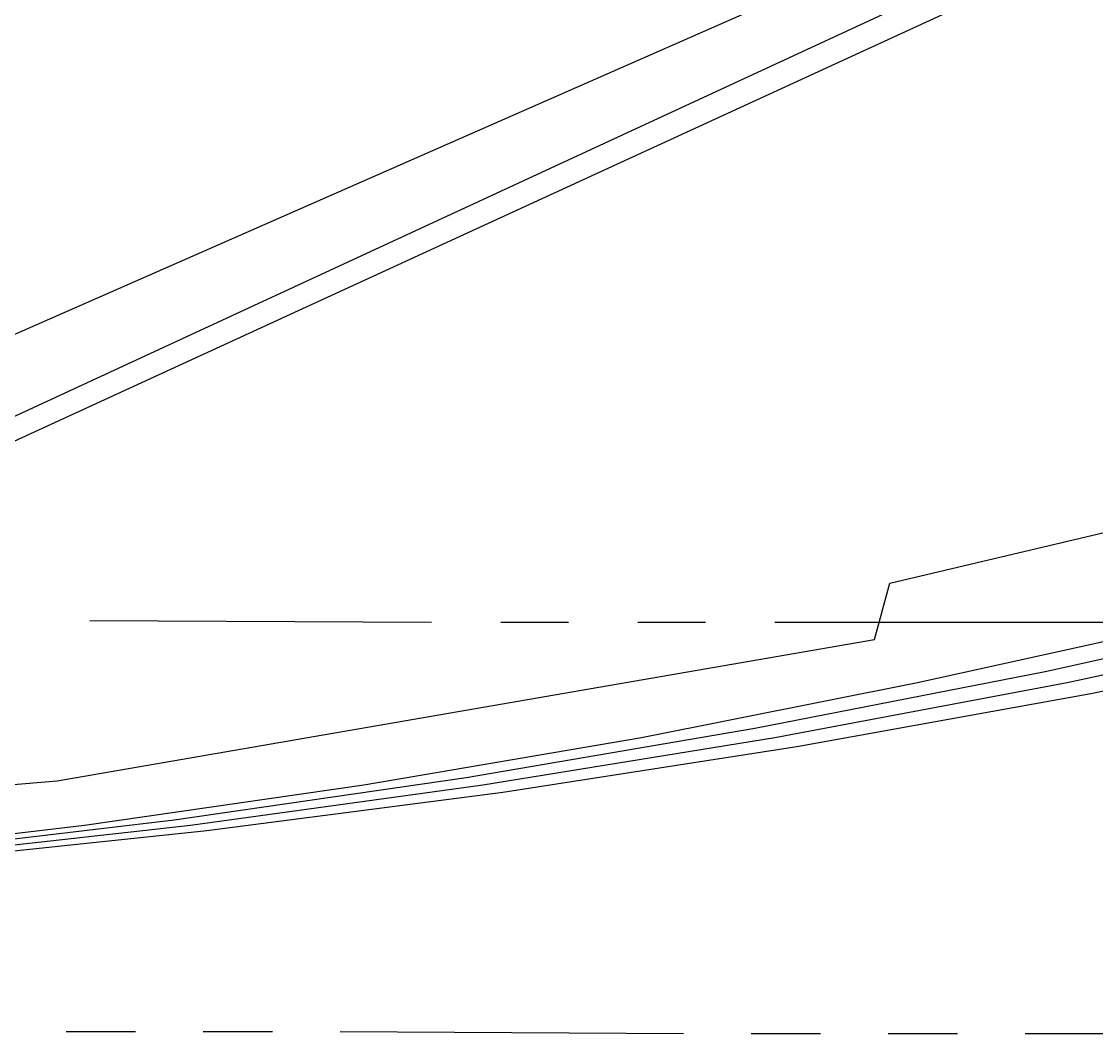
# Model space of a CAD drawing. Header units: feet. Extents: x -84 to 198, y -22 to 181.
# Drawn here: x 74.38 to 82.23, y 6.72 to 14.11 of the extents above; entities that cross this region are included whole.
import ezdxf

# ---------------------------------------------------------------- set-up
doc = ezdxf.new("R2010")
doc.units = ezdxf.units.FT
doc.layers.add('A-AREA-UNIDAD', color=30, linetype='CONTINUOUS')
doc.layers.add('A-LINEA', color=7, linetype='CONTINUOUS')

msp = doc.modelspace()

# ---------------------------------------------------------------- linework, layer by layer
at = {"layer": 'A-AREA-UNIDAD'}
msp.add_lwpolyline([(25.36, 38.4356), (30.112, 32.64), (35.488, 27.1289), (41.2, 22.1689), (47.328, 17.6889), (47.552, 17.6889), (50.512, 15.6444), (50.8, 15.6444), (53.84, 13.7244), (56.08, 12.5689), (56.16, 12.0356), (57.472, 10.8444), (59.2, 8.8356), (60.08, 8.2489), (61.088, 7.9289), (63.232, 7.68), (66.96, 7.7156), (67.44, 7.9644), (74.64, 8.5689), (80.608, 9.6), (80.72, 10.0089), (84.928, 11.0044)], dxfattribs=at)
at = {"layer": 'A-LINEA'}
for p, q in [((67.6863, 8.1531), (121.5282, 33.0731)), ((67.2638, 7.8013), (121.7722, 32.846)), ((64.6373, 7.5663), (121.8893, 32.7279)), ((74.88, 9.7378), (77.3733, 9.7244)), ((77.88, 9.7244), (78.3733, 9.7244)), ((78.88, 9.7244), (79.3733, 9.7244)), ((79.88, 9.7244), (82.3733, 9.7244)), ((74.7067, 6.7378), (75.2133, 6.7378)), ((75.7067, 6.7378), (76.2133, 6.7378)), ((76.7067, 6.7378), (79.2133, 6.7244)), ((79.7067, 6.7244), (80.2133, 6.7244)), ((80.7067, 6.7244), (81.2133, 6.7244)), ((81.7067, 6.7244), (84.2133, 6.7244))]:
    msp.add_line(p, q, dxfattribs=at)
for points in [[(42.3467, 9.5378), (45.36, 9.0844), (48.3733, 8.6711), (51.4, 8.3244), (54.4267, 8.0444), (57.4667, 7.8178), (60.4933, 7.6444), (62.64, 7.5778), (64.7867, 7.5511), (66.9333, 7.5911), (69.08, 7.6844), (71.2267, 7.8311), (73.36, 8.0311), (75.4933, 8.2844), (77.6267, 8.5911), (79.7333, 8.9511), (81.8533, 9.3644), (83.9467, 9.8311)], [(43.4133, 9.3644), (46.24, 8.9511), (49.08, 8.5911), (51.9333, 8.2711), (54.7867, 8.0044), (57.64, 7.8044), (60.4933, 7.6444), (62.6667, 7.5778), (64.8267, 7.5511), (66.9867, 7.5911), (69.1467, 7.6711), (71.3067, 7.8044), (73.4533, 8.0044), (75.6133, 8.2444), (77.7467, 8.5378), (79.88, 8.8844), (82.0133, 9.2844), (84.12, 9.7378)], [(64.6, 7.5644), (66.6533, 7.5911), (68.7067, 7.6844), (70.76, 7.8178), (72.8, 8.0044), (74.84, 8.2444), (76.88, 8.5378), (78.9067, 8.8844), (80.92, 9.2844), (82.92, 9.7244)], [(43.0133, 9.4311), (45.9067, 9.0044), (48.8133, 8.6178), (51.7333, 8.2978), (54.6533, 8.0178), (57.5733, 7.8044), (60.4933, 7.6444), (62.68, 7.5644), (64.8533, 7.5511), (67.04, 7.5778), (69.2133, 7.6578), (71.3867, 7.7911), (73.56, 7.9778), (75.7333, 8.2044), (77.8933, 8.4844), (80.04, 8.8178), (82.1867, 9.2044), (84.32, 9.6444)]]:
    msp.add_lwpolyline(points, dxfattribs=at)

doc.saveas('drawing.dxf')
